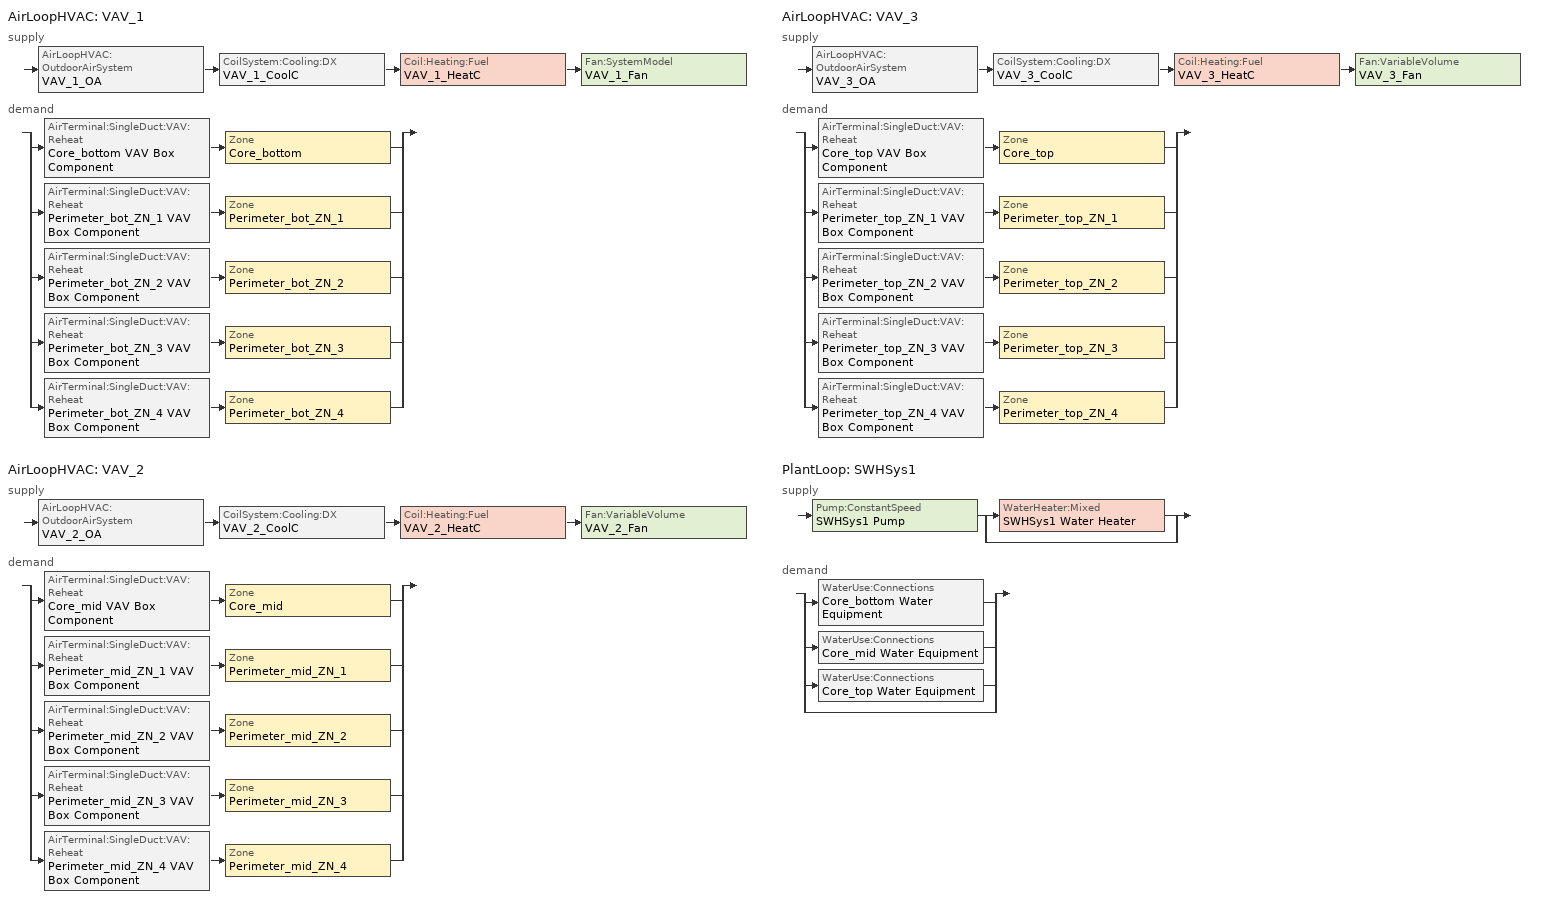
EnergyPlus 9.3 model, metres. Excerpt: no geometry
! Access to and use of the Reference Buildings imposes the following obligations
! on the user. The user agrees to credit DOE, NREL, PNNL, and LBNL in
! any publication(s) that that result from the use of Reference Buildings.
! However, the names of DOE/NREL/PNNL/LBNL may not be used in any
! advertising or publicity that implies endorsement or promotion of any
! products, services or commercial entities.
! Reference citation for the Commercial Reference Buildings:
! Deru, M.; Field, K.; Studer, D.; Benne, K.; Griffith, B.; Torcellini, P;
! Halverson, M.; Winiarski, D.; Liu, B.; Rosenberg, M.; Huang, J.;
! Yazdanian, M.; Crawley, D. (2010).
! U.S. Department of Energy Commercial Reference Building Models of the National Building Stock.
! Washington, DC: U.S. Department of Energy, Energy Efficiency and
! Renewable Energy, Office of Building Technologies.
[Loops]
AirLoopHVAC 'VAV_1'
 supply: AirLoopHVAC:OutdoorAirSystem 'VAV_1_OA' > CoilSystem:Cooling:DX 'VAV_1_CoolC' > Coil:Heating:Fuel 'VAV_1_HeatC' > Fan:SystemModel 'VAV_1_Fan'
 demand: split
  | AirTerminal:SingleDuct:VAV:Reheat 'Core_bottom VAV Box Component' > Zone 'Core_bottom'
  | AirTerminal:SingleDuct:VAV:Reheat 'Perimeter_bot_ZN_1 VAV Box Component' > Zone 'Perimeter_bot_ZN_1'
  | AirTerminal:SingleDuct:VAV:Reheat 'Perimeter_bot_ZN_2 VAV Box Component' > Zone 'Perimeter_bot_ZN_2'
  | AirTerminal:SingleDuct:VAV:Reheat 'Perimeter_bot_ZN_3 VAV Box Component' > Zone 'Perimeter_bot_ZN_3'
  | AirTerminal:SingleDuct:VAV:Reheat 'Perimeter_bot_ZN_4 VAV Box Component' > Zone 'Perimeter_bot_ZN_4'
AirLoopHVAC 'VAV_2'
 supply: AirLoopHVAC:OutdoorAirSystem 'VAV_2_OA' > CoilSystem:Cooling:DX 'VAV_2_CoolC' > Coil:Heating:Fuel 'VAV_2_HeatC' > Fan:VariableVolume 'VAV_2_Fan'
 demand: split
  | AirTerminal:SingleDuct:VAV:Reheat 'Core_mid VAV Box Component' > Zone 'Core_mid'
  | AirTerminal:SingleDuct:VAV:Reheat 'Perimeter_mid_ZN_1 VAV Box Component' > Zone 'Perimeter_mid_ZN_1'
  | AirTerminal:SingleDuct:VAV:Reheat 'Perimeter_mid_ZN_2 VAV Box Component' > Zone 'Perimeter_mid_ZN_2'
  | AirTerminal:SingleDuct:VAV:Reheat 'Perimeter_mid_ZN_3 VAV Box Component' > Zone 'Perimeter_mid_ZN_3'
  | AirTerminal:SingleDuct:VAV:Reheat 'Perimeter_mid_ZN_4 VAV Box Component' > Zone 'Perimeter_mid_ZN_4'
AirLoopHVAC 'VAV_3'
 supply: AirLoopHVAC:OutdoorAirSystem 'VAV_3_OA' > CoilSystem:Cooling:DX 'VAV_3_CoolC' > Coil:Heating:Fuel 'VAV_3_HeatC' > Fan:VariableVolume 'VAV_3_Fan'
 demand: split
  | AirTerminal:SingleDuct:VAV:Reheat 'Core_top VAV Box Component' > Zone 'Core_top'
  | AirTerminal:SingleDuct:VAV:Reheat 'Perimeter_top_ZN_1 VAV Box Component' > Zone 'Perimeter_top_ZN_1'
  | AirTerminal:SingleDuct:VAV:Reheat 'Perimeter_top_ZN_2 VAV Box Component' > Zone 'Perimeter_top_ZN_2'
  | AirTerminal:SingleDuct:VAV:Reheat 'Perimeter_top_ZN_3 VAV Box Component' > Zone 'Perimeter_top_ZN_3'
  | AirTerminal:SingleDuct:VAV:Reheat 'Perimeter_top_ZN_4 VAV Box Component' > Zone 'Perimeter_top_ZN_4'
PlantLoop 'SWHSys1'
 supply: Pump:ConstantSpeed 'SWHSys1 Pump' > split
  | WaterHeater:Mixed 'SWHSys1 Water Heater'
  | bypass
 demand: split
  | WaterUse:Connections 'Core_bottom Water Equipment'
  | WaterUse:Connections 'Core_mid Water Equipment'
  | WaterUse:Connections 'Core_top Water Equipment'
  | bypass
[Fan:SystemModel]
VAV_1_Fan: Availability Schedule=HVACOperationSchd; Design Maximum Air Flow Rate {m3/s}=Autosize; Speed Control Method=Continuous; Electric Power Minimum Flow Rate Fraction=0; Design Pressure Rise {Pa}=1109.648; Motor Efficiency=0.91; Motor In Air Stream Fraction=1; Design Electric Power Consumption {W}=AUTOSIZE; Design Power Sizing Method=TotalEfficiencyAndPressure; Fan Total Efficiency=0.5915; Electric Power Function of Flow Fraction Curve=VAV Fan Curve
[Fan:VariableVolume] Availability Schedule=HVACOperationSchd; Fan Total Efficiency=0.5915; Pressure Rise {Pa}=1109.648; Maximum Flow Rate {m3/s}=AUTOSIZE; Fan Power Minimum Flow Rate Input Method=FixedFlowRate; Fan Power Minimum Air Flow Rate {m3/s}=0; Motor Efficiency=0.91; Motor In Airstream Fraction=1; Fan Power Coefficient 1=0.0407599; Fan Power Coefficient 2=0.088045; Fan Power Coefficient 3=-0.0729261; Fan Power Coefficient 4=0.94374; Fan Power Coefficient 5=0
VAV_2_Fan; VAV_3_Fan
[Coil:Heating:Fuel] Availability Schedule=ALWAYS_ON; Fuel Type=NaturalGas; Burner Efficiency=0.8; Nominal Capacity {W}=AUTOSIZE
VAV_1_HeatC; VAV_2_HeatC; VAV_3_HeatC
[Coil:Cooling:DX:TwoSpeed] Availability Schedule=ALWAYS_ON; High Speed Gross Rated Total Cooling Capacity {W}=AUTOSIZE; High Speed Rated Sensible Heat Ratio=AUTOSIZE; High Speed Gross Rated Cooling COP {W/W}=3.23372; High Speed Rated Air Flow Rate {m3/s}=AUTOSIZE; Unit Internal Static Air Pressure {Pa}=450; Total Cooling Capacity Function of Temperature Curve=Measured_CoolCStandard10Ton_CapFT; Total Cooling Capacity Function of Flow Fraction Curve=Measured_CoolCStandard10Ton_CapFF; Energy Input Ratio Function of Temperature Curve=Measured_CoolCStandard10Ton_EIRFT; Energy Input Ratio Function of Flow Fraction Curve=Measured_CoolCStandard10Ton_EIRFFF; Part Load Fraction Correlation Curve=No_PLR_Degredation; Low Speed Gross Rated Total Cooling Capacity {W}=AUTOSIZE; Low Speed Gross Rated Sensible Heat Ratio=AUTOSIZE; Low Speed Gross Rated Cooling COP {W/W}=3.28187; Low Speed Rated Air Flow Rate {m3/s}=AUTOSIZE; Low Speed Total Cooling Capacity Function of Temperature Curve=Measured_LowSpeedCoolCapLSFT; Low Speed Energy Input Ratio Function of Temperature Curve=Measured_LowSpeedCoolEIRLSFT
VAV_1_CoolC DXCoil; VAV_2_CoolC DXCoil; VAV_3_CoolC DXCoil
[Coil:Heating:Electric] Availability Schedule=ALWAYS_ON; Efficiency=1; Nominal Capacity {W}=AUTOSIZE
Core_bottom VAV Box Reheat Coil; Core_mid VAV Box Reheat Coil; Core_top VAV Box Reheat Coil; Perimeter_bot_ZN_1 VAV Box Reheat Coil; Perimeter_bot_ZN_2 VAV Box Reheat Coil; Perimeter_bot_ZN_3 VAV Box Reheat Coil; Perimeter_bot_ZN_4 VAV Box Reheat Coil; Perimeter_mid_ZN_1 VAV Box Reheat Coil; Perimeter_mid_ZN_2 VAV Box Reheat Coil; Perimeter_mid_ZN_3 VAV Box Reheat Coil; Perimeter_mid_ZN_4 VAV Box Reheat Coil; Perimeter_top_ZN_1 VAV Box Reheat Coil; Perimeter_top_ZN_2 VAV Box Reheat Coil; Perimeter_top_ZN_3 VAV Box Reheat Coil; Perimeter_top_ZN_4 VAV Box Reheat Coil
[AirTerminal:SingleDuct:VAV:Reheat] Availability Schedule=ALWAYS_ON; Maximum Air Flow Rate {m3/s}=AUTOSIZE; Zone Minimum Air Flow Input Method=Constant; Constant Minimum Air Flow Fraction=0.3; Maximum Hot Water or Steam Flow Rate {m3/s}=AUTOSIZE; Minimum Hot Water or Steam Flow Rate {m3/s}=0; Convergence Tolerance=0.001; Damper Heating Action=NORMAL; Maximum Flow per Zone Floor Area During Reheat {m3/s-m2}=AUTOCALCULATE; Maximum Flow Fraction During Reheat=AUTOCALCULATE
Name | Reheat Coil
Core_bottom VAV Box Component | Core_bottom VAV Box Reheat Coil
Core_mid VAV Box Component | Core_mid VAV Box Reheat Coil
Core_top VAV Box Component | Core_top VAV Box Reheat Coil
Perimeter_bot_ZN_1 VAV Box Component | Perimeter_bot_ZN_1 VAV Box Reheat Coil
Perimeter_bot_ZN_2 VAV Box Component | Perimeter_bot_ZN_2 VAV Box Reheat Coil
Perimeter_bot_ZN_3 VAV Box Component | Perimeter_bot_ZN_3 VAV Box Reheat Coil
Perimeter_bot_ZN_4 VAV Box Component | Perimeter_bot_ZN_4 VAV Box Reheat Coil
Perimeter_mid_ZN_1 VAV Box Component | Perimeter_mid_ZN_1 VAV Box Reheat Coil
Perimeter_mid_ZN_2 VAV Box Component | Perimeter_mid_ZN_2 VAV Box Reheat Coil
Perimeter_mid_ZN_3 VAV Box Component | Perimeter_mid_ZN_3 VAV Box Reheat Coil
Perimeter_mid_ZN_4 VAV Box Component | Perimeter_mid_ZN_4 VAV Box Reheat Coil
Perimeter_top_ZN_1 VAV Box Component | Perimeter_top_ZN_1 VAV Box Reheat Coil
Perimeter_top_ZN_2 VAV Box Component | Perimeter_top_ZN_2 VAV Box Reheat Coil
Perimeter_top_ZN_3 VAV Box Component | Perimeter_top_ZN_3 VAV Box Reheat Coil
Perimeter_top_ZN_4 VAV Box Component | Perimeter_top_ZN_4 VAV Box Reheat Coil
[Zone equipment]
Core_bottom: Core_bottom VAV Box Component
Core_mid: Core_mid VAV Box Component
Core_top: Core_top VAV Box Component
Perimeter_bot_ZN_1: Perimeter_bot_ZN_1 VAV Box Component
Perimeter_bot_ZN_2: Perimeter_bot_ZN_2 VAV Box Component
Perimeter_bot_ZN_3: Perimeter_bot_ZN_3 VAV Box Component
Perimeter_bot_ZN_4: Perimeter_bot_ZN_4 VAV Box Component
Perimeter_mid_ZN_1: Perimeter_mid_ZN_1 VAV Box Component
Perimeter_mid_ZN_2: Perimeter_mid_ZN_2 VAV Box Component
Perimeter_mid_ZN_3: Perimeter_mid_ZN_3 VAV Box Component
Perimeter_mid_ZN_4: Perimeter_mid_ZN_4 VAV Box Component
Perimeter_top_ZN_1: Perimeter_top_ZN_1 VAV Box Component
Perimeter_top_ZN_2: Perimeter_top_ZN_2 VAV Box Component
Perimeter_top_ZN_3: Perimeter_top_ZN_3 VAV Box Component
Perimeter_top_ZN_4: Perimeter_top_ZN_4 VAV Box Component
[Sizing:Zone] Zone Cooling Design Supply Air Temperature Input Method=SupplyAirTemperature; Zone Cooling Design Supply Air Temperature {C}=12.8; Zone Heating Design Supply Air Temperature Input Method=SupplyAirTemperature; Zone Heating Design Supply Air Temperature {C}=50; Zone Cooling Design Supply Air Humidity Ratio {kgWater/kgDryAir}=0.0085; Zone Heating Design Supply Air Humidity Ratio {kgWater/kgDryAir}=0.008; Cooling Design Air Flow Method=DesignDay; Heating Design Air Flow Method=DesignDay; Account for Dedicated Outdoor Air System=No; Dedicated Outdoor Air System Control Strategy=NeutralSupplyAir; Dedicated Outdoor Air Low Setpoint Temperature for Design {C}=autosize; Dedicated Outdoor Air High Setpoint Temperature for Design {C}=autosize
Name | Design Specification Outdoor Air Object
Core_bottom | SZ DSOA Core_bottom
Core_mid | SZ DSOA Core_mid
Core_top | SZ DSOA Core_top
Perimeter_bot_ZN_1 | SZ DSOA Perimeter_bot_ZN_1
Perimeter_bot_ZN_2 | SZ DSOA Perimeter_bot_ZN_2
Perimeter_bot_ZN_3 | SZ DSOA Perimeter_bot_ZN_3
Perimeter_bot_ZN_4 | SZ DSOA Perimeter_bot_ZN_4
Perimeter_mid_ZN_1 | SZ DSOA Perimeter_mid_ZN_1
Perimeter_mid_ZN_2 | SZ DSOA Perimeter_mid_ZN_2
Perimeter_mid_ZN_3 | SZ DSOA Perimeter_mid_ZN_3
Perimeter_mid_ZN_4 | SZ DSOA Perimeter_mid_ZN_4
Perimeter_top_ZN_1 | SZ DSOA Perimeter_top_ZN_1
Perimeter_top_ZN_2 | SZ DSOA Perimeter_top_ZN_2
Perimeter_top_ZN_3 | SZ DSOA Perimeter_top_ZN_3
Perimeter_top_ZN_4 | SZ DSOA Perimeter_top_ZN_4
[DesignSpecification:OutdoorAir] Outdoor Air Method=Flow/Person; Outdoor Air Flow per Person {m3/s-person}=0.0125
SZ DSOA Core_bottom; SZ DSOA Core_mid; SZ DSOA Core_top; SZ DSOA Perimeter_bot_ZN_1; SZ DSOA Perimeter_bot_ZN_2; SZ DSOA Perimeter_bot_ZN_3; SZ DSOA Perimeter_bot_ZN_4; SZ DSOA Perimeter_mid_ZN_1; SZ DSOA Perimeter_mid_ZN_2; SZ DSOA Perimeter_mid_ZN_3; SZ DSOA Perimeter_mid_ZN_4; SZ DSOA Perimeter_top_ZN_1; SZ DSOA Perimeter_top_ZN_2; SZ DSOA Perimeter_top_ZN_3; SZ DSOA Perimeter_top_ZN_4
[SetpointManager:Scheduled] Control Variable=Temperature
Name | Schedule | Setpoint Node or NodeList
VAV_1 SAT setpoint | Seasonal-Reset-Supply-Air-Temp-Sch | VAV_1 Supply Equipment Outlet Node
VAV_2 SAT setpoint | Seasonal-Reset-Supply-Air-Temp-Sch | VAV_2 Supply Equipment Outlet Node
VAV_3 SAT setpoint | Seasonal-Reset-Supply-Air-Temp-Sch | VAV_3 Supply Equipment Outlet Node
SWHSys1 Loop Setpoint Manager | SWHSys1-Loop-Temp-Schedule | SWHSys1 Supply Outlet Node
[ZoneControl:Thermostat] Control Type Schedule=Dual Zone Control Type Sched
Name | Zone or ZoneList | Control 1
Core_bottom Thermostat | Core_bottom | Core_bottom DualSPSched
Core_mid Thermostat | Core_mid | Core_mid DualSPSched
Core_top Thermostat | Core_top | Core_top DualSPSched
Perimeter_bot_ZN_1 Thermostat | Perimeter_bot_ZN_1 | Perimeter_bot_ZN_1 DualSPSched
Perimeter_bot_ZN_2 Thermostat | Perimeter_bot_ZN_2 | Perimeter_bot_ZN_2 DualSPSched
Perimeter_bot_ZN_3 Thermostat | Perimeter_bot_ZN_3 | Perimeter_bot_ZN_3 DualSPSched
Perimeter_bot_ZN_4 Thermostat | Perimeter_bot_ZN_4 | Perimeter_bot_ZN_4 DualSPSched
Perimeter_mid_ZN_1 Thermostat | Perimeter_mid_ZN_1 | Perimeter_mid_ZN_1 DualSPSched
Perimeter_mid_ZN_2 Thermostat | Perimeter_mid_ZN_2 | Perimeter_mid_ZN_2 DualSPSched
Perimeter_mid_ZN_3 Thermostat | Perimeter_mid_ZN_3 | Perimeter_mid_ZN_3 DualSPSched
Perimeter_mid_ZN_4 Thermostat | Perimeter_mid_ZN_4 | Perimeter_mid_ZN_4 DualSPSched
Perimeter_top_ZN_1 Thermostat | Perimeter_top_ZN_1 | Perimeter_top_ZN_1 DualSPSched
Perimeter_top_ZN_2 Thermostat | Perimeter_top_ZN_2 | Perimeter_top_ZN_2 DualSPSched
Perimeter_top_ZN_3 Thermostat | Perimeter_top_ZN_3 | Perimeter_top_ZN_3 DualSPSched
Perimeter_top_ZN_4 Thermostat | Perimeter_top_ZN_4 | Perimeter_top_ZN_4 DualSPSched
[ThermostatSetpoint:DualSetpoint]
Name | Heating Setpoint Temperature Schedule | Cooling Setpoint Temperature Schedule
Core_bottom DualSPSched | HTGSETP_SCH_Core_bottom | CLGSETP_SCH_Core_bottom
Core_mid DualSPSched | HTGSETP_SCH_Core_mid | CLGSETP_SCH_Core_mid
Core_top DualSPSched | HTGSETP_SCH_Core_top | CLGSETP_SCH_Core_top
Perimeter_bot_ZN_1 DualSPSched | HTGSETP_SCH_Perimeter_bot_ZN_1 | CLGSETP_SCH_Perimeter_bot_ZN_1
Perimeter_bot_ZN_2 DualSPSched | HTGSETP_SCH_Perimeter_bot_ZN_2 | CLGSETP_SCH_Perimeter_bot_ZN_2
Perimeter_bot_ZN_3 DualSPSched | HTGSETP_SCH_Perimeter_bot_ZN_3 | CLGSETP_SCH_Perimeter_bot_ZN_3
Perimeter_bot_ZN_4 DualSPSched | HTGSETP_SCH_Perimeter_bot_ZN_4 | CLGSETP_SCH_Perimeter_bot_ZN_4
Perimeter_mid_ZN_1 DualSPSched | HTGSETP_SCH_Perimeter_mid_ZN_1 | CLGSETP_SCH_Perimeter_mid_ZN_1
Perimeter_mid_ZN_2 DualSPSched | HTGSETP_SCH_Perimeter_mid_ZN_2 | CLGSETP_SCH_Perimeter_mid_ZN_2
Perimeter_mid_ZN_3 DualSPSched | HTGSETP_SCH_Perimeter_mid_ZN_3 | CLGSETP_SCH_Perimeter_mid_ZN_3
Perimeter_mid_ZN_4 DualSPSched | HTGSETP_SCH_Perimeter_mid_ZN_4 | CLGSETP_SCH_Perimeter_mid_ZN_4
Perimeter_top_ZN_1 DualSPSched | HTGSETP_SCH_Perimeter_top_ZN_1 | CLGSETP_SCH_Perimeter_top_ZN_1
Perimeter_top_ZN_2 DualSPSched | HTGSETP_SCH_Perimeter_top_ZN_2 | CLGSETP_SCH_Perimeter_top_ZN_2
Perimeter_top_ZN_3 DualSPSched | HTGSETP_SCH_Perimeter_top_ZN_3 | CLGSETP_SCH_Perimeter_top_ZN_3
Perimeter_top_ZN_4 DualSPSched | HTGSETP_SCH_Perimeter_top_ZN_4 | CLGSETP_SCH_Perimeter_top_ZN_4
[Sizing:System] Type of Load to Size On=Sensible; Design Outdoor Air Flow Rate {m3/s}=AUTOSIZE; Central Heating Maximum System Air Flow Ratio=0.3; Preheat Design Temperature {C}=7; Preheat Design Humidity Ratio {kgWater/kgDryAir}=0.008; Precool Design Temperature {C}=12.8; Precool Design Humidity Ratio {kgWater/kgDryAir}=0.008; Central Cooling Design Supply Air Temperature {C}=12.8; Central Heating Design Supply Air Temperature {C}=16.7; Type of Zone Sum to Use=NonCoincident; 100% Outdoor Air in Cooling=No; 100% Outdoor Air in Heating=No; Central Cooling Design Supply Air Humidity Ratio {kgWater/kgDryAir}=0.0085; Central Heating Design Supply Air Humidity Ratio {kgWater/kgDryAir}=0.008; Cooling Supply Air Flow Rate Method=DesignDay; Cooling Supply Air Flow Rate {m3/s}=0; Heating Supply Air Flow Rate Method=DesignDay; Heating Supply Air Flow Rate {m3/s}=0; Zone Maximum Outdoor Air Fraction=1; Cooling Design Capacity Method=CoolingDesignCapacity; Cooling Design Capacity {W}=autosize; Heating Design Capacity Method=HeatingDesignCapacity; Heating Design Capacity {W}=autosize; Central Cooling Capacity Control Method=VAV
VAV_1; VAV_2; VAV_3
[Controller:OutdoorAir] Minimum Outdoor Air Flow Rate {m3/s}=AUTOSIZE; Maximum Outdoor Air Flow Rate {m3/s}=AUTOSIZE; Economizer Control Type=DifferentialDryBulb; Economizer Control Action Type=ModulateFlow; Economizer Maximum Limit Dry-Bulb Temperature {C}=28; Economizer Maximum Limit Enthalpy {J/kg}=64000; Economizer Minimum Limit Dry-Bulb Temperature {C}=-100; Lockout Type=NoLockout; Minimum Limit Type=FixedMinimum; Minimum Outdoor Air Schedule=MinOA_MotorizedDamper_Sched
VAV_1_OA_Controller; VAV_2_OA_Controller; VAV_3_OA_Controller
[AirLoopHVAC] Design Supply Air Flow Rate {m3/s}=AUTOSIZE
VAV_1; VAV_2; VAV_3
[CoilSystem:Cooling:DX] Availability Schedule=ALWAYS_ON
Name | Cooling Coil
VAV_1_CoolC | VAV_1_CoolC DXCoil
VAV_2_CoolC | VAV_2_CoolC DXCoil
VAV_3_CoolC | VAV_3_CoolC DXCoil
[SetpointManager:MixedAir] Control Variable=Temperature
Name | Setpoint Node or NodeList
VAV_1_CoolC SAT Manager | VAV_1_CoolC-VAV_1_HeatCNode
VAV_1_HeatC MixedAir Manager | VAV_1_HeatC-VAV_1_FanNode
VAV_1_OAMixed Air Temp Manager | VAV_1_OA-VAV_1_CoolCNode
VAV_2_CoolC SAT Manager | VAV_2_CoolC-VAV_2_HeatCNode
VAV_2_HeatC MixedAir Manager | VAV_2_HeatC-VAV_2_FanNode
VAV_2_OAMixed Air Temp Manager | VAV_2_OA-VAV_2_CoolCNode
VAV_3_CoolC SAT Manager | VAV_3_CoolC-VAV_3_HeatCNode
VAV_3_HeatC MixedAir Manager | VAV_3_HeatC-VAV_3_FanNode
VAV_3_OAMixed Air Temp Manager | VAV_3_OA-VAV_3_CoolCNode
[WaterHeater:Mixed]
SWHSys1 Water Heater: Tank Volume {m3}=0.3785; Setpoint Temperature Schedule=SWHSys1 Water Heater Setpoint Temperature Schedule Name; Deadband Temperature Difference {deltaC}=2; Maximum Temperature Limit {C}=82.2222; Heater Control Type=Cycle; Heater Maximum Capacity {W}=845000; Heater Fuel Type=NATURALGAS; Heater Thermal Efficiency=0.8; Off Cycle Parasitic Fuel Consumption Rate {W}=20; Off Cycle Parasitic Fuel Type=NATURALGAS; Off Cycle Parasitic Heat Fraction to Tank=0.8; On Cycle Parasitic Fuel Type=NATURALGAS; Ambient Temperature Indicator=SCHEDULE; Ambient Temperature Schedule=SWHSys1 Water Heater Ambient Temperature Schedule Name; Off Cycle Loss Coefficient to Ambient Temperature {W/K}=6; On Cycle Loss Coefficient to Ambient Temperature {W/K}=6; Use Side Effectiveness=1; Source Side Effectiveness=1; Use Side Design Flow Rate {m3/s}=AUTOSIZE; Source Side Design Flow Rate {m3/s}=AUTOSIZE; Indirect Water Heating Recovery Time {hr}=1.5
[WaterUse:Equipment] Peak Flow Rate {m3/s}=1.04e-05; Flow Rate Fraction Schedule=BLDG_SWH_SCH; Target Temperature Schedule=Water Equipment Temp Sched; Hot Water Supply Temperature Schedule=Water Equipment Hot Supply Temp Sched; Sensible Fraction Schedule=Water Equipment Sensible fract sched; Latent Fraction Schedule=Water Equipment Latent fract sched
Name | Zone
Core_bottom Water Equipment | Core_bottom
Core_mid Water Equipment | Core_mid
Core_top Water Equipment | Core_top
[Pump:ConstantSpeed]
SWHSys1 Pump: Design Flow Rate {m3/s}=AUTOSIZE; Design Pump Head {Pa}=179352; Design Power Consumption {W}=AUTOSIZE; Motor Efficiency=0.85; Fraction of Motor Inefficiencies to Fluid Stream=0; Pump Control Type=Intermittent
[PlantEquipmentList]
SWHSys1 Equipment List: SWHSys1 Water Heater
[Sizing:Plant]
SWHSys1: Loop Type=Heating; Design Loop Exit Temperature {C}=60; Loop Design Temperature Difference {deltaC}=5
[PlantEquipmentOperationSchemes]
SWHSys1 Loop Operation Scheme List: Control Scheme 1=SWHSys1 Operation Scheme; Control Scheme 1 Schedule=ALWAYS_ON
[PlantEquipmentOperation:HeatingLoad]
SWHSys1 Operation Scheme: Load Range 1 Lower Limit {W}=0; Load Range 1 Upper Limit {W}=1000000000000000; Range 1 Equipment List=SWHSys1 Equipment List
[PlantLoop]
SWHSys1: Fluid Type=Water; Plant Equipment Operation Scheme=SWHSys1 Loop Operation Scheme List; Maximum Loop Temperature {C}=60; Minimum Loop Temperature {C}=10; Maximum Loop Flow Rate {m3/s}=AUTOSIZE; Minimum Loop Flow Rate {m3/s}=0; Plant Loop Volume {m3}=AUTOSIZE; Load Distribution Scheme=Optimal
[WaterUse:Connections]
Name | Water Use Equipment 1
Core_bottom Water Equipment | Core_bottom Water Equipment
Core_mid Water Equipment | Core_mid Water Equipment
Core_top Water Equipment | Core_top Water Equipment
[Schedule:Compact]
ALWAYS_ON: Through: 12/31, For: AllDays, Until: 24:00, 1
Dual Zone Control Type Sched: Through: 12/31, For: AllDays, Until: 24:00, 4
HVACOperationSchd: Through: 12/31, For: Weekdays SummerDesignDay, Until: 06:00, 0, Until: 22:00, 1, Until: 24:00, 0, For: Saturday WinterDesignDay, Until: 06:00, 0, Until: 18:00, 1, Until: 24:00, 0, For: AllOtherDays, Until: 24:00, 0
MinOA_MotorizedDamper_Sched: Through: 12/31, For: Weekdays SummerDesignDay, Until: 07:00, 0, Until: 22:00, 1, Until: 24:00, 0, For: Saturday WinterDesignDay, Until: 07:00, 0, Until: 18:00, 1, Until: 24:00, 0, For: AllOtherDays, Until: 24:00, 0
Seasonal-Reset-Supply-Air-Temp-Sch: Through: 12/31, For: AllDays, Until: 24:00, 12.8
BLDG_SWH_SCH: Through: 12/31, For: Weekdays SummerDesignDay, Until: 05:00, 0.05, Until: 06:00, 0.08, Until: 07:00, 0.07, Until: 08:00, 0.19, Until: 09:00, 0.35, Until: 10:00, 0.38, Until: 11:00, 0.39, Until: 12:00, 0.47, Until: 13:00, 0.57, Until: 14:00, 0.54, Until: 15:00, 0.34, Until: 16:00, 0.33, Until: 17:00, 0.44, Until: 18:00, 0.26, Until: 19:00, 0.21, Until: 20:00, 0.15, Until: 21:00, 0.17, Until: 22:00, 0.08, Until: 24:00, 0.05, For: Saturday WinterDesignDay, Until: 05:00, 0.05, Until: 06:00, 0.08, Until: 07:00, 0.07, Until: 08:00, 0.11, Until: 09:00, 0.15, Until: 10:00, 0.21, Until: 11:00, 0.19, Until: 12:00, 0.23, Until: 13:00, 0.2, Until: 14:00, 0.19, Until: 15:00, 0.15, Until: 16:00, 0.13, Until: 17:00, 0.14, Until: 21:00, 0.07, Until: 22:00, 0.09, Until: 24:00, 0.05, For: Sunday Holidays AllOtherDays, Until: 05:00, 0.04, Until: 06:00, 0.07, Until: 11:00, 0.04, Until: 13:00, 0.06, Until: 14:00, 0.09, Until: 15:00, 0.06, Until: 21:00, 0.04, Until: 22:00, 0.07, Until: 24:00, 0.04
Water Equipment Latent fract sched: Through: 12/31, For: AllDays, Until: 24:00, 0.05
Water Equipment Sensible fract sched: Through: 12/31, For: AllDays, Until: 24:00, 0.2
Water Equipment Hot Supply Temp Sched; Water Equipment Temp Sched: Through: 12/31, For: AllDays, Until: 24:00, 43.3
SWHSys1 Water Heater Ambient Temperature Schedule Name: Through: 12/31, For: AllDays, Until: 24:00, 22
SWHSys1 Water Heater Setpoint Temperature Schedule Name; SWHSys1-Loop-Temp-Schedule: Through: 12/31, For: AllDays, Until: 24:00, 60
[Curve:Quartic]
VAV Fan Curve: Coefficient1 Constant=0.0407599; Coefficient2 x=0.088045; Coefficient3 x**2=-0.0729261; Coefficient4 x**3=0.94374; Coefficient5 x**4=0; Minimum Value of x=0; Maximum Value of x=1; Minimum Curve Output=0; Maximum Curve Output=1; Input Unit Type for X=Dimensionless; Output Unit Type=Dimensionless
[Curve:Biquadratic] Minimum Value of x=11.1; Maximum Value of x=29.4; Minimum Value of y=10; Maximum Value of y=50.3
Name | Coefficient1 Constant | Coefficient2 x | Coefficient3 x**2 | Coefficient4 y | Coefficient5 y**2 | Coefficient6 x*y
Measured_LowSpeedCoolCapLSFT | 0.4136 | 0.03105 | 0 | 0.006952 | -0.0002128 | 0
Measured_CoolCStandard10Ton_CapFT | 0.52357 | 0.03478 | 0 | -0.001915 | -0.00010838 | 0
Measured_LowSpeedCoolEIRLSFT | 1.1389 | -0.04518 | 0.0014298 | 0.006044 | 0.0006745 | -0.0012325
Measured_CoolCStandard10Ton_EIRFT | 0.9847 | -0.04285 | 0.0013562 | 0.009934 | 0.0006398 | -0.001169
[Curve:Quadratic] Coefficient3 x**2=0
Name | Coefficient1 Constant | Coefficient2 x | Minimum Value of x | Maximum Value of x
Measured_CoolCStandard10Ton_CapFF | 0.7685 | 0.2315 | 0.776 | 1.197
Measured_CoolCStandard10Ton_EIRFFF | 1.192 | -0.1917 | 0.776 | 1.197
No_PLR_Degredation | 1 | 0 | 0 | 1
[Schedule:Constant] Hourly Value=20
CLGSETP_SCH_Core_bottom; HTGSETP_SCH_Core_bottom; CLGSETP_SCH_Core_mid; HTGSETP_SCH_Core_mid; HTGSETP_SCH_Core_top; CLGSETP_SCH_Core_top; HTGSETP_SCH_Perimeter_bot_ZN_1; CLGSETP_SCH_Perimeter_bot_ZN_1; HTGSETP_SCH_Perimeter_bot_ZN_2; CLGSETP_SCH_Perimeter_bot_ZN_2; HTGSETP_SCH_Perimeter_bot_ZN_3; CLGSETP_SCH_Perimeter_bot_ZN_3; HTGSETP_SCH_Perimeter_bot_ZN_4; CLGSETP_SCH_Perimeter_bot_ZN_4; HTGSETP_SCH_Perimeter_mid_ZN_1; CLGSETP_SCH_Perimeter_mid_ZN_1; HTGSETP_SCH_Perimeter_mid_ZN_2; CLGSETP_SCH_Perimeter_mid_ZN_2; HTGSETP_SCH_Perimeter_mid_ZN_3; CLGSETP_SCH_Perimeter_mid_ZN_3; HTGSETP_SCH_Perimeter_mid_ZN_4; CLGSETP_SCH_Perimeter_mid_ZN_4; HTGSETP_SCH_Perimeter_top_ZN_1; CLGSETP_SCH_Perimeter_top_ZN_1; HTGSETP_SCH_Perimeter_top_ZN_2; CLGSETP_SCH_Perimeter_top_ZN_2; HTGSETP_SCH_Perimeter_top_ZN_3; CLGSETP_SCH_Perimeter_top_ZN_3; HTGSETP_SCH_Perimeter_top_ZN_4; CLGSETP_SCH_Perimeter_top_ZN_4
